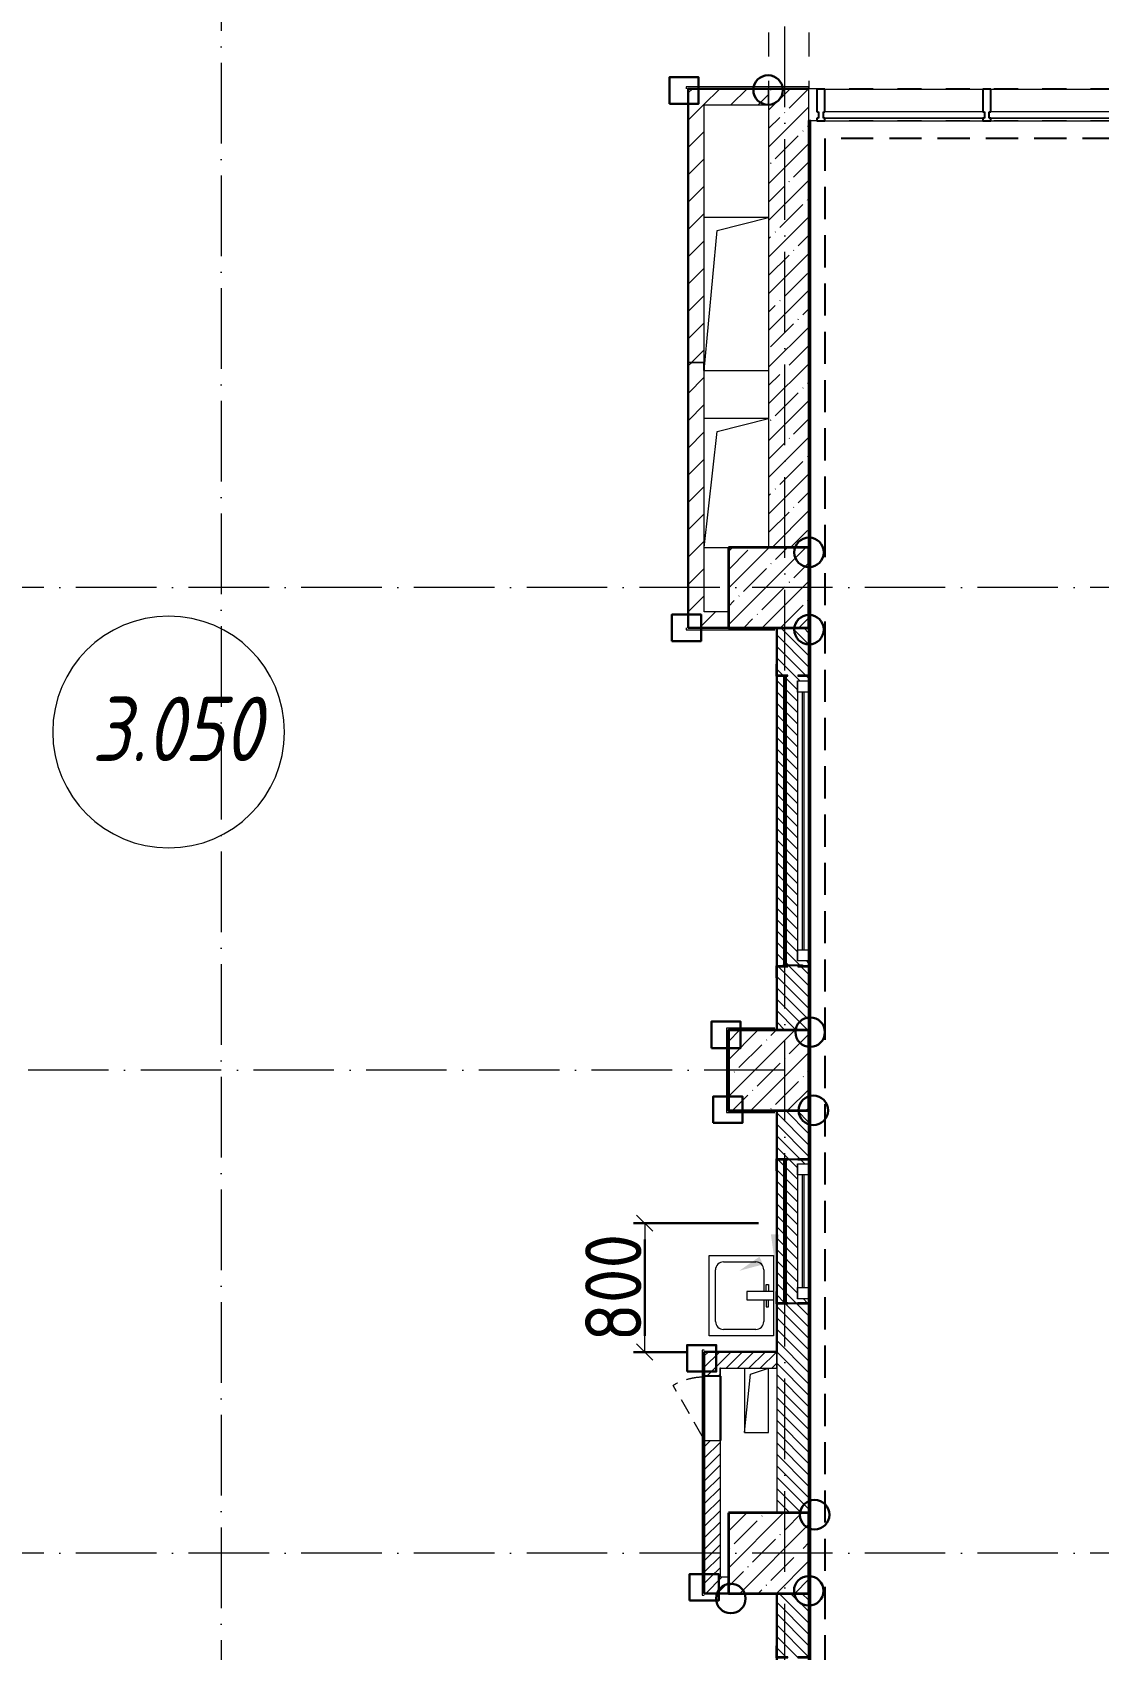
# Model space of a CAD drawing. Header units: millimetres. Extents: x -213536 to 1564669, y -45299 to 942238.
# Drawn here: x 433818 to 440442, y 458935 to 468985 of the extents above; entities that cross this region are included whole.
import ezdxf

# ---------------------------------------------------------------- set-up
doc = ezdxf.new("R2010")
doc.units = ezdxf.units.MM
for name, pattern in [('200_ШТРИХ_ш1п0_6_', [160, 100, -60]), ('50_200_ШТРИХ_1Т_ш5_п1_п1_', [700, 500, -100, 0, -100]), ('Штрих короткий', [300, 150, -150]), ('Штриховая _2 мм - 1 мм_', [300, 200, -100])]:
    doc.linetypes.add(name, pattern=pattern)
for name, color, linetype, lineweight in [('0-1', 7, 'Continuous', 5), ('0-2', 7, 'Continuous', 9), ('2) ПГП 4м', 4, 'Continuous', 30), ('2.1.2) ПГП мини окна 0.9м -', 200, 'Continuous', 53), ('3) ЖБ 4м', 3, 'Continuous', 30), ('4) Метл уголки', 6, 'Continuous', 30), ('5) Швы', 2, 'Continuous', 30), ('6) Мини окна 0.4 -', 10, 'Continuous', 30), ('Импосты витража', 7, 'Continuous', 9), ('Импосты витража-1', 7, 'Continuous', 25), ('Каркас_Импост', 7, 'Continuous', 13), ('Марки помещений', 7, 'Continuous', 9), ('Несущие колонны', 7, 'Continuous', 9), ('Несущие колонны-1', 7, 'Continuous', 35), ('Обобщенные модели', 7, 'Continuous', 9), ('Окна', 7, 'Continuous', 9), ('Оси-2', 7, '50_200_ШТРИХ_1Т_ш5_п1_п1_', 9), ('Остекление-1', 7, 'Continuous', 9), ('Открывание в плане-2', 7, '200_ШТРИХ_ш1п0_6_', 9), ('Перемычка-1', 7, 'Штрих короткий', 9), ('Размеры', 7, 'Continuous', 15), ('Стены-1', 7, 'Continuous', 13), ('Текстовые примечания', 7, 'Continuous', 9), ('Штриховка разреза-1', 7, 'Continuous', 9)]:
    doc.layers.add(name, color=color, linetype=linetype, lineweight=lineweight)
for name, color, linetype, lineweight, true_color in [('Каркас_Импост-2', 7, 'Continuous', 9, 0xaaaaaa), ('Сантехнические приборы-1', 7, 'Continuous', 9, 0xaaaaaa), ('СТ-1_1', 7, 'Штриховая _2 мм - 1 мм_', 90, 0x888888)]:
    doc.layers.add(name, color=color, linetype=linetype, lineweight=lineweight, true_color=true_color)
doc.layers.get('0-2').off()
doc.styles.add('ISOCPEUR_I_2', font='isocpeui.ttf', dxfattribs={"width": 0.85, "height": 2.3})
doc.styles.add('СПДС', font='isocpeur.ttf', dxfattribs={"width": 0.9})
doc.dimstyles.new('Размера А3', dxfattribs={"dimtxt": 200, "dimasz": 100, "dimexe": 70, "dimexo": 100, "dimgap": 20, "dimtad": 1, "dimdec": 0, "dimrnd": 10, "dimzin": 0, "dimdsep": 46, "dimtxsty": 'СПДС', "dimblk": 'ARROWHEAD_6', "dimcen": 1, "dimclrd": 256, "dimclre": 256, "dimclrt": 256, "dimazin": 0, "dimtfac": 1, "dimtdec": 0, "dimtmove": 2, "dimatfit": 3, "dimfxl": 1, "dimtolj": 1, "dimtzin": 0, "dimarcsym": 0})
pattern_1 = [(45, (0, 0), (-84.8528, 84.8528), [])]
pattern_2 = [(135, (0, 0), (-35.35534, -35.35534), [])]
pattern_3 = [(45, (0, 0), (-35.35534, 35.35534), [])]

# ---------------------------------------------------------------- blocks, each defined once
blk = doc.blocks.new('ARROWHEAD_6')
at = {"color": 0, "linetype": 'Continuous'}
for p, q in [((0, 0), (-1, 0)), ((-0.5, -0.5), (0.5, 0.5))]:
    blk.add_line(p, q, dxfattribs=at)
blk = doc.blocks.new('*D4805')
at = {"layer": 'Defpoints', "color": 0, "transparency": 16777216}
for p in [(437622, 461585), (438430, 461585), (437992, 460785)]:
    blk.add_point(p, dxfattribs=at)
at = {"layer": 'Размеры', "lineweight": -2, "transparency": 16777216}
for p, q in [((438330, 461585), (437552, 461585)), ((437622, 460885), (437622, 461485)), ((437892, 460785), (437552, 460785))]:
    blk.add_line(p, q, dxfattribs=at)
at = {"layer": 'Размеры', "lineweight": -2, "transparency": 16777216, "xscale": 100, "yscale": 100, "zscale": 100}
for p, rotation in [((437622, 461585), 90), ((437622, 460785), 270)]:
    blk.add_blockref('ARROWHEAD_6', p, dxfattribs=dict(at, rotation=rotation))
at = {"layer": 'Размеры', "transparency": 16777216, "insert": (437427, 461185), "char_height": 350, "width": 1.87, "attachment_point": 5, "rotation": 90, "style": 'СПДС'}
blk.add_mtext('\\A1;800', dxfattribs=at)
blk = doc.blocks.new('BSC_Колонна _Прямоугольная - 500х500-V36-АИ2_03_План отделки стен 3-го этажа _Часть 2_')
at = {"layer": 'Несущие колонны'}
h = blk.add_hatch(dxfattribs=at)
h.set_pattern_fill('FP_44', color=256, style=0, pattern_type=2)
h.set_pattern_definition([(45, (-7700, -34300), (-114.04925, 114.04925), []), (45, (-7585.95, -34300), (-114.04925, 114.04925), [201.613, -40.323, 3.353, -36.97])])
h.paths.add_polyline_path([(-250, -250), (250, -250), (250, 250), (-250, 250)], flags=0)
at = {"layer": 'Несущие колонны-1'}
for p, q in [((250, 250), (-250, 250)), ((-250, 250), (-250, -250)), ((250, -250), (250, 250)), ((-250, -250), (250, -250))]:
    blk.add_line(p, q, dxfattribs=at)
blk = doc.blocks.new('BSC_Колонна _Прямоугольная - 500х500-V48-АИ2_03_План отделки стен 3-го этажа _Часть 2_')
at = {"layer": 'Несущие колонны'}
h = blk.add_hatch(dxfattribs=at)
h.set_pattern_fill('FP_56', color=256, style=0, pattern_type=2)
h.set_pattern_definition([(45, (-7700, -37300), (-114.04925, 114.04925), []), (45, (-7585.95, -37300), (-114.04925, 114.04925), [201.613, -40.323, 3.353, -36.97])])
h.paths.add_polyline_path([(-250, -250), (250, -250), (250, 250), (-250, 250)], flags=0)
at = {"layer": 'Несущие колонны-1'}
for p, q in [((250, 250), (-250, 250)), ((-250, 250), (-250, -250)), ((250, -250), (250, 250)), ((-250, -250), (250, -250))]:
    blk.add_line(p, q, dxfattribs=at)
blk = doc.blocks.new('BSC_Колонна _Прямоугольная - 500х500-V122-АИ2_03_План отделки стен 3-го этажа _Часть 2_')
at = {"layer": 'Несущие колонны'}
h = blk.add_hatch(dxfattribs=at)
h.set_pattern_fill('FP_112', color=256, style=0, pattern_type=2)
h.set_pattern_definition([(45, (-7700, -40300), (-114.04925, 114.04925), []), (45, (-7585.95, -40300), (-114.04925, 114.04925), [201.613, -40.323, 3.353, -36.97])])
h.paths.add_polyline_path([(-250, -250), (250, -250), (250, 250), (-250, 250)], flags=0)
at = {"layer": 'Несущие колонны-1'}
for p, q in [((250, 250), (-250, 250)), ((-250, 250), (-250, -250)), ((250, -250), (250, 250)), ((-250, -250), (250, -250))]:
    blk.add_line(p, q, dxfattribs=at)
blk = doc.blocks.new('120_Окно_СКБ_1Ст - 120_Окно_СКБ_1Ст_классы 1800x800_E30-28729872-АИ2_03_План отделки стен 3-го этажа _Часть 2_')
at = {"layer": 'Каркас_Импост'}
for p, q in [((-870, 30), (-870, 100)), ((-870, 100), (-800, 100)), ((-800, 30), (-870, 30)), ((-800, 100), (-800, 30)), ((800, 30), (800, 100)), ((800, 100), (870, 100)), ((870, 30), (800, 30)), ((870, 100), (870, 30))]:
    blk.add_line(p, q, dxfattribs=at)
at = {"layer": 'Каркас_Импост-2'}
for p, q in [((870, 100), (-870, 100)), ((-870, 30), (870, 30))]:
    blk.add_line(p, q, dxfattribs=at)
at = {"layer": 'Остекление-1'}
for p, q in [((800, 70), (-800, 70)), ((800, 60), (-800, 60))]:
    blk.add_line(p, q, dxfattribs=at)
blk = doc.blocks.new('SND_2D_Раковина1 - 400х300-17910372-АИ2_03_План отделки стен 3-го этажа _Часть 2_')
at = {"layer": 'Сантехнические приборы-1'}
for p, q in [((-250, -220), (-250, 180)), ((-250, 180), (250, 180)), ((-160, 120), (-25, 120)), ((-70, 150), (-25, 150)), ((-70, 135), (-70, 150)), ((-25, 135), (-70, 135)), ((-25, 180), (-25, 15)), ((25, 15), (25, 180)), ((70, 150), (25, 150)), ((25, 135), (70, 135)), ((25, 120), (160, 120)), ((70, 135), (70, 150)), ((250, 180), (250, -220)), ((-210, -130), (-210, 70)), ((-25, 15), (25, 15)), ((210, 70), (210, -130)), ((160, -180), (-160, -180)), ((250, -220), (-250, -220))]:
    blk.add_line(p, q, dxfattribs=at)
for centre, start, end in [((-160, 70), 90, 180), ((160, 70), 0, 90), ((-160, -130), 180, 270), ((160, -130), 270, 0)]:
    blk.add_arc(centre, 50, start, end, dxfattribs=at)
blk = doc.blocks.new('120_Окно_СКБ_1Ст - 120_Окно_СКБ_1Ст_классы 900x800_E30-V182-АИ2_03_План отделки стен 3-го этажа _Часть 2_')
at = {"layer": 'Каркас_Импост'}
for p, q in [((-420, 30), (-420, 100)), ((-420, 100), (-350, 100)), ((-350, 30), (-420, 30)), ((-350, 100), (-350, 30)), ((350, 30), (350, 100)), ((350, 100), (420, 100)), ((420, 30), (350, 30)), ((420, 100), (420, 30))]:
    blk.add_line(p, q, dxfattribs=at)
at = {"layer": 'Каркас_Импост-2'}
for p, q in [((-420, 30), (420, 30)), ((375, 100), (-375, 100))]:
    blk.add_line(p, q, dxfattribs=at)
at = {"layer": 'Остекление-1'}
for p, q in [((350, 70), (-350, 70)), ((350, 60), (-350, 60))]:
    blk.add_line(p, q, dxfattribs=at)
blk = doc.blocks.new('Проем_Дверь_Прямоугольный - 1850х3300h_проемы без заполнения-26400613-АИ2_03_План отделки стен 3-го этажа _Часть 2_')
at = {"layer": 'Перемычка-1'}
for p, q in [((925, 125), (-925, 125)), ((925, -125), (-925, -125))]:
    blk.add_line(p, q, dxfattribs=at)
blk = doc.blocks.new('Прямоугольный импост - Импост структурный с накладкой - 180мм-28950551-АИ2_03_План отделки стен 3-го этажа _Часть 2_')
at = {"layer": 'Импосты витража-1'}
for p, q in [((-25, 40), (-25, 180)), ((-25, 180), (25, 180)), ((25, 180), (25, 40)), ((-15, 40), (-25, 40)), ((-25, -17), (-25, 0)), ((-25, 0), (-15, 0)), ((-15, 0), (-15, 40)), ((15, 40), (15, 0)), ((25, 40), (15, 40)), ((15, 0), (25, 0)), ((25, 0), (25, -17)), ((25, -17), (-25, -17))]:
    blk.add_line(p, q, dxfattribs=at)
blk = doc.blocks.new('PNS_Панель прямоугольная2 - Нр_Стекло - 40мм-35307279-АИ2_03_План отделки стен 3-го этажа _Часть 2_')
at = {"layer": 'Остекление-1'}
for p, q in [((-505, 0), (505, 0)), ((495, 0), (-495, 0)), ((-495, -40), (495, -40))]:
    blk.add_line(p, q, dxfattribs=at)
blk = doc.blocks.new('Прямоугольный импост - Импост структурный с накладкой - 180мм-35307272-АИ2_03_План отделки стен 3-го этажа _Часть 2_')
at = {"layer": 'Импосты витража'}
for p, q in [((11160, 43397), (12150, 43397)), ((11160, 43200), (12150, 43200))]:
    blk.add_line(p, q, dxfattribs=at)
blk = doc.blocks.new('PNS_Панель прямоугольная2 - Нр_Стекло - 40мм-35307431-АИ2_03_План отделки стен 3-го этажа _Часть 2_')
at = {"layer": 'Остекление-1'}
for p, q in [((-500, 0), (500, 0)), ((490, 0), (-490, 0)), ((-490, -40), (490, -40))]:
    blk.add_line(p, q, dxfattribs=at)
blk = doc.blocks.new('Прямоугольный импост - Импост структурный с накладкой - 180мм-35307429-АИ2_03_План отделки стен 3-го этажа _Часть 2_')
at = {"layer": 'Импосты витража'}
for p, q in [((8050, 43397), (9030, 43397)), ((8050, 43200), (9030, 43200))]:
    blk.add_line(p, q, dxfattribs=at)
blk = doc.blocks.new('154_Стойка_СКБ_Уголок - СМ-2480_200-28447058-АИ2_03_План отделки стен 3-го этажа _Часть 2_')
at = {"layer": 'Обобщенные модели'}
for p, q in [((125, 156), (125, 81)), ((200, 156), (125, 156)), ((131, 81), (131, 150)), ((131, 150), (200, 150)), ((200, 150), (200, 156)), ((125, 81), (131, 81)), ((131, 19), (125, 19)), ((125, 19), (125, -56)), ((131, -50), (131, 19)), ((125, -56), (200, -56)), ((200, -50), (131, -50)), ((200, -56), (200, -50))]:
    blk.add_line(p, q, dxfattribs=at)
blk = doc.blocks.new('Стойка_Влож_Полоса боковая - Полоса-28346330-АИ2_03_План отделки стен 3-го этажа _Часть 2_')
at = {"layer": 'Обобщенные модели'}
for p, q in [((-5, -31), (-5, 31)), ((0, 31), (0, -31))]:
    blk.add_line(p, q, dxfattribs=at)
blk = doc.blocks.new('154_Стойка_СКБ_Уголок - СМ-2480_200-28346303-АИ2_03_План отделки стен 3-го этажа _Часть 2_')
at = {"layer": 'Обобщенные модели'}
for p, q in [((125, 156), (125, 81)), ((200, 156), (125, 156)), ((131, 81), (131, 150)), ((131, 150), (200, 150)), ((200, 150), (200, 156)), ((125, 81), (131, 81)), ((131, 19), (125, 19)), ((125, 19), (125, -56)), ((131, -50), (131, 19)), ((125, -56), (200, -56)), ((200, -50), (131, -50)), ((200, -56), (200, -50))]:
    blk.add_line(p, q, dxfattribs=at)
blk = doc.blocks.new('Стойка_Влож_Полоса боковая - Полоса-28213942-АИ2_03_План отделки стен 3-го этажа _Часть 2_')
at = {"layer": 'Обобщенные модели'}
for p, q in [((-5, 60), (0, 60)), ((-5, -60), (-5, 60)), ((0, 31), (0, -31)), ((0, -60), (-5, -60))]:
    blk.add_line(p, q, dxfattribs=at)
blk = doc.blocks.new('Фахверк_СКБ_Уголок - 200_3960-28268576-АИ2_03_План отделки стен 3-го этажа _Часть 2_')
at = {"layer": 'Обобщенные модели'}
for p, q in [((200, 156), (125, 156)), ((125, 156), (125, 81)), ((131, 81), (131, 150)), ((131, 150), (200, 150)), ((200, 150), (200, 156)), ((125, 81), (131, 81)), ((131, 19), (125, 19)), ((125, 19), (125, -56)), ((131, -50), (131, 19)), ((125, -56), (200, -56)), ((200, -50), (131, -50)), ((200, -56), (200, -50))]:
    blk.add_line(p, q, dxfattribs=at)
blk = doc.blocks.new('Фахверк_СКБ_Уголок - 200_3550-28267367-АИ2_03_План отделки стен 3-го этажа _Часть 2_')
at = {"layer": 'Обобщенные модели'}
for p, q in [((200, 156), (125, 156)), ((125, 156), (125, 81)), ((131, 81), (131, 150)), ((131, 150), (200, 150)), ((200, 150), (200, 156)), ((125, 81), (131, 81)), ((131, 19), (125, 19)), ((125, 19), (125, -56)), ((131, -50), (131, 19)), ((125, -56), (200, -56)), ((200, -50), (131, -50)), ((200, -56), (200, -50))]:
    blk.add_line(p, q, dxfattribs=at)
blk = doc.blocks.new('154_Фахверк_СКБ_Швеллер - Тип_100_3960-28494444-АИ2_03_План отделки стен 3-го этажа _Часть 2_')
at = {"layer": 'Обобщенные модели'}
for p, q in [((125, 50), (175, 50)), ((125, -50), (125, 50)), ((128, 47), (128, -47)), ((175, 47), (128, 47)), ((175, 50), (175, 47)), ((175, -50), (125, -50)), ((128, -47), (175, -47)), ((175, -47), (175, -50))]:
    blk.add_line(p, q, dxfattribs=at)
blk = doc.blocks.new('AR_Отверстие Ниша - Лючок-32405374-АИ2_03_План отделки стен 3-го этажа _Часть 2_')
at = {"layer": 'Окна'}
for p, q in [((200, 50), (-200, 50)), ((200, -50), (200, 50)), ((-200, -50), (200, -50))]:
    blk.add_line(p, q, dxfattribs=at)
blk = doc.blocks.new('Л_Общий_Лючок - Лючок-V199-АИ2_03_План отделки стен 3-го этажа _Часть 2_')
at = {"layer": 'Окна'}
for p, q in [((424, 6), (-24, 6)), ((-24, 6), (-24, 0)), ((-24, 0), (0, 0)), ((424, 6), (424, 0))]:
    blk.add_line(p, q, dxfattribs=at)
at = {"layer": 'Открывание в плане-2'}
blk.add_line((27, 12), (342, 194), dxfattribs=at)
blk.add_arc((6, 0), 388, 1.7811, 30, dxfattribs=at)
blk = doc.blocks.new('154_Фахверк_СКБ_Швеллер - Тип_100_3960_зеркало-29769493-АИ2_03_План отделки стен 3-го этажа _Часть 2_')
at = {"layer": 'Обобщенные модели'}
for p, q in [((175, 50), (125, 50)), ((125, 50), (125, -50)), ((128, 47), (175, 47)), ((128, -47), (128, 47)), ((175, 47), (175, 50)), ((125, -50), (175, -50)), ((175, -47), (128, -47)), ((175, -50), (175, -47))]:
    blk.add_line(p, q, dxfattribs=at)
blk = doc.blocks.new('AR_Отверстие прямоугольное _в плите_ - AR_Отверстие прямоугольное _в плите_-30459278-АИ2_03_План отделки стен 3-го этажа _Часть 2_')
at = {"layer": 'Обобщенные модели'}
for p, q in [((-75, 200), (-75, -200)), ((-75, -200), (-37, 163)), ((-37, 163), (75, 200)), ((75, -200), (75, 200)), ((-75, -200), (75, -200))]:
    blk.add_line(p, q, dxfattribs=at)
blk = doc.blocks.new('AR_Отверстие прямоугольное _в плите_ - AR_Отверстие прямоугольное _в плите_-30552819-АИ2_03_План отделки стен 3-го этажа _Часть 2_')
at = {"layer": 'Обобщенные модели'}
for p, q in [((200, 400), (-200, 400)), ((-200, -400), (-120, 320)), ((-120, 320), (200, 400)), ((-200, -400), (-50, -400))]:
    blk.add_line(p, q, dxfattribs=at)
blk = doc.blocks.new('AR_Отверстие прямоугольное _в плите_ - AR_Отверстие прямоугольное _в плите_-30552675-АИ2_03_План отделки стен 3-го этажа _Часть 2_')
at = {"layer": 'Обобщенные модели'}
for p, q in [((200, 475), (-200, 475)), ((-120, 395), (200, 475)), ((-200, -475), (-120, 395)), ((-200, -475), (200, -475))]:
    blk.add_line(p, q, dxfattribs=at)
blk = doc.blocks.new('Проем_Дверь_Прямоугольный - 4300х2800h_витражные проемы-35310898-АИ2_03_План отделки стен 3-го этажа _Часть 2_')
at = {"layer": 'Перемычка-1'}
for p, q in [((2150, 100), (-2150, 100)), ((2150, -100), (-2150, -100))]:
    blk.add_line(p, q, dxfattribs=at)
blk = doc.blocks.new('0125-Р-ОО-Ш2-АР-о_23_10_2024_rvt-1-АИ2_03_План отделки стен 3-го этажа _Часть 2_')
at = {"layer": 'Штриховка разреза-1'}
h = blk.add_hatch(dxfattribs=at)
h.set_pattern_fill('FP_2', color=256, style=0, pattern_type=2)
h.set_pattern_definition([(45, (0, 0), (-114.04925, 114.04925), []), (45, (114.05, 0), (-114.04925, 114.04925), [201.612, -40.322, 3.353, -36.97])])
h.paths.add_polyline_path([(7950, 40550), (7950, 40550), (7950, 43400), (7700, 43400), (7700, 40550)], flags=0)
h.paths.add_polyline_path([(7950, 45250), (7950, 45550), (7700, 45550), (7700, 45250)], flags=0)
h = blk.add_hatch(dxfattribs=at)
h.set_pattern_fill('FP_3', color=256, style=0, pattern_type=2)
h.set_pattern_definition(pattern_1)
h.paths.add_polyline_path([(7700, 43300), (7700, 43400), (7200, 43400), (7200, 43300), (7300, 43300)], flags=0)
h = blk.add_hatch(dxfattribs=at)
h.set_pattern_fill('FP_3', color=256, style=0, pattern_type=2)
h.set_pattern_definition(pattern_1)
h.paths.add_polyline_path([(7200, 40150), (7300, 40150), (7300, 41650), (7297, 41650), (7297, 41697), (7203, 41697), (7203, 41650), (7200, 41650)], flags=0)
h.paths.add_polyline_path([(7300, 41700), (7300, 43300), (7200, 43300), (7200, 41700), (7297, 41700)], flags=0)
h = blk.add_hatch(dxfattribs=at)
h.set_pattern_fill('FP_3', color=256, style=0, pattern_type=2)
h.set_pattern_definition(pattern_1)
h.paths.add_polyline_path([(7450, 40050), (7450, 40150), (7200, 40150), (7200, 40050)], flags=0)
h = blk.add_hatch(dxfattribs=at)
h.set_pattern_fill('FP_1', color=256, style=0, pattern_type=2)
h.set_pattern_definition(pattern_2)
h.paths.add_polyline_path([(7750, 37550), (7950, 37550), (7950, 37944), (7881, 37944), (7880, 37950), (7819, 37950), (7819, 37944), (7750, 37944), (7750, 37875)], flags=0)
h.paths.add_polyline_path([(7910, 37950), (7950, 37950), (7950, 37980), (7880, 37980), (7881, 39720), (7950, 39720), (7950, 39750), (7881, 39750), (7881, 39756), (7950, 39756), (7950, 40050), (7750, 40050), (7750, 39756), (7819, 39756), (7819, 39750), (7750, 39750), (7750, 37950), (7790, 37950), (7790, 37955), (7910, 37955)], flags=0)
h = blk.add_hatch(dxfattribs=at)
h.set_pattern_fill('FP_1', color=256, style=0, pattern_type=2)
h.set_pattern_definition(pattern_2)
h.paths.add_polyline_path([(7750, 34550), (7950, 34550), (7950, 35850), (7750, 35850), (7750, 34671)], flags=0)
h.paths.add_polyline_path([(7819, 35855), (7950, 35856), (7950, 35880), (7880, 35880), (7881, 36720), (7950, 36720), (7950, 36744), (7750, 36744), (7750, 35856), (7819, 35856)], flags=0)
h.paths.add_polyline_path([(7881, 36750), (7950, 36750), (7950, 37050), (7750, 37050), (7750, 36750), (7880, 36750)], flags=0)
h = blk.add_hatch(dxfattribs=at)
h.set_pattern_fill('FP_92', color=256, style=0, pattern_type=2)
h.set_pattern_definition(pattern_3)
h.paths.add_polyline_path([(7303, 35450), (7750, 35450), (7750, 35550), (7300, 35550), (7300, 35450)], flags=0)
h = blk.add_hatch(dxfattribs=at)
h.set_pattern_fill('FP_92', color=256, style=0, pattern_type=2)
h.set_pattern_definition(pattern_3)
h.paths.add_polyline_path([(7400, 34150), (7400, 35000), (7300, 35000), (7300, 34150)], flags=0)
h.paths.add_polyline_path([(7397, 35403), (7397, 35450), (7303, 35450), (7303, 35403), (7324, 35403)], flags=0)
h = blk.add_hatch(dxfattribs=at)
h.set_pattern_fill('FP_92', color=256, style=0, pattern_type=2)
h.set_pattern_definition(pattern_3)
h.paths.add_polyline_path([(7300, 34050), (7450, 34050), (7450, 34150), (7300, 34150)], flags=0)
h = blk.add_hatch(dxfattribs=at)
h.set_pattern_fill('FP_1', color=256, style=0, pattern_type=2)
h.set_pattern_definition(pattern_2)
h.paths.add_polyline_path([(7950, 28550), (7950, 31944), (7881, 31944), (7881, 31950), (7819, 31950), (7819, 31944), (7750, 31944), (7750, 28550)], flags=0)
h.paths.add_polyline_path([(7881, 33650), (7881, 33656), (7950, 33656), (7950, 34050), (7750, 34050), (7750, 33656), (7819, 33656), (7819, 33650)], flags=0)
at = {"layer": 'Стены-1'}
for p, q in [((7700, 43400), (7200, 43400)), ((7200, 43400), (7200, 43300)), ((7700, 43300), (7700, 43400)), ((7950, 43400), (7700, 43400)), ((7700, 43400), (7700, 40550)), ((7950, 40550), (7950, 43400)), ((7200, 43300), (7200, 41700)), ((7300, 41700), (7300, 43300)), ((7300, 43300), (7700, 43300)), ((7200, 41650), (7200, 40150)), ((7300, 40150), (7300, 41650)), ((7200, 40150), (7200, 40050)), ((7450, 40150), (7300, 40150)), ((7200, 40050), (7450, 40050)), ((7750, 40050), (7750, 39825)), ((7950, 39825), (7950, 40050)), ((7750, 39750), (7750, 37950)), ((7950, 39720), (7950, 39750)), ((7950, 37950), (7950, 37980)), ((7750, 37875), (7750, 37550)), ((7950, 37550), (7950, 37875)), ((7750, 37050), (7750, 36750)), ((7950, 36750), (7950, 37050)), ((7750, 36675), (7750, 35925)), ((7750, 35850), (7750, 34550)), ((7950, 34550), (7950, 35850)), ((7750, 35550), (7300, 35550)), ((7300, 35550), (7300, 35450)), ((7750, 35450), (7750, 35550)), ((7400, 35450), (7750, 35450)), ((7300, 34976), (7300, 34150)), ((7400, 34150), (7400, 35000)), ((7300, 34150), (7300, 34050)), ((7450, 34150), (7400, 34150)), ((7300, 34050), (7450, 34050)), ((7750, 34050), (7750, 33725)), ((7950, 33725), (7950, 34050))]:
    blk.add_line(p, q, dxfattribs=at)
at = {"layer": '0-2'}
for name, p, rotation in [('Проем_Дверь_Прямоугольный - 1850х3300h_проемы без заполнения-26400613-АИ2_03_План отделки стен 3-го этажа _Часть 2_', (7825, 44325), 89.99999999999991), ('PNS_Панель прямоугольная2 - Нр_Стекло - 40мм-35307431-АИ2_03_План отделки стен 3-го этажа _Часть 2_', (8540, 43217), 180), ('PNS_Панель прямоугольная2 - Нр_Стекло - 40мм-35307279-АИ2_03_План отделки стен 3-го этажа _Часть 2_', (9575, 43217), 180), ('154_Фахверк_СКБ_Швеллер - Тип_100_3960-28494444-АИ2_03_План отделки стен 3-го этажа _Часть 2_', (7250, 41825), 270), ('Фахверк_СКБ_Уголок - 200_3550-28267367-АИ2_03_План отделки стен 3-го этажа _Часть 2_', (7900, 39625), 89.99999999999991), ('120_Окно_СКБ_1Ст - 120_Окно_СКБ_1Ст_классы 1800x800_E30-28729872-АИ2_03_План отделки стен 3-го этажа _Часть 2_', (7850, 38850), 269.9999999999999), ('154_Стойка_СКБ_Уголок - СМ-2480_200-28346303-АИ2_03_План отделки стен 3-го этажа _Часть 2_', (7800, 38075), 269.9999999999999), ('Стойка_Влож_Полоса боковая - Полоса-28213942-АИ2_03_План отделки стен 3-го этажа _Часть 2_', (7850, 37950), 269.9999999999999), ('154_Стойка_СКБ_Уголок - СМ-2480_200-28447058-АИ2_03_План отделки стен 3-го этажа _Часть 2_', (7800, 36875), 269.9999999999999), ('Стойка_Влож_Полоса боковая - Полоса-28346330-АИ2_03_План отделки стен 3-го этажа _Часть 2_', (7850, 36750), 89.99999999999991), ('120_Окно_СКБ_1Ст - 120_Окно_СКБ_1Ст_классы 900x800_E30-V182-АИ2_03_План отделки стен 3-го этажа _Часть 2_', (7850, 36300), 269.9999999999999), ('SND_2D_Раковина1 - 400х300-17910372-АИ2_03_План отделки стен 3-го этажа _Часть 2_', (7550, 35900), 269.9999999999998), ('154_Стойка_СКБ_Уголок - СМ-2480_200-28447058-АИ2_03_План отделки стен 3-го этажа _Часть 2_', (7900, 35725), 89.99999999999991), ('Стойка_Влож_Полоса боковая - Полоса-28346330-АИ2_03_План отделки стен 3-го этажа _Часть 2_', (7850, 35850), 269.9999999999999), ('Л_Общий_Лючок - Лючок-V199-АИ2_03_План отделки стен 3-го этажа _Часть 2_', (7300, 35000), 89.99999999999991), ('154_Фахверк_СКБ_Швеллер - Тип_100_3960_зеркало-29769493-АИ2_03_План отделки стен 3-го этажа _Часть 2_', (7350, 35275), 89.99999999999993), ('AR_Отверстие Ниша - Лючок-32405374-АИ2_03_План отделки стен 3-го этажа _Часть 2_', (7350, 35200), 269.9999999999999), ('Фахверк_СКБ_Уголок - 200_3960-28268576-АИ2_03_План отделки стен 3-го этажа _Часть 2_', (7900, 33525), 89.99999999999991)]:
    blk.add_blockref(name, p, dxfattribs=dict(at, rotation=rotation))
for name, p in [('Проем_Дверь_Прямоугольный - 4300х2800h_витражные проемы-35310898-АИ2_03_План отделки стен 3-го этажа _Часть 2_', (10100, 43300)), ('Прямоугольный импост - Импост структурный с накладкой - 180мм-35307429-АИ2_03_План отделки стен 3-го этажа _Часть 2_', (0, 0)), ('Прямоугольный импост - Импост структурный с накладкой - 180мм-35307272-АИ2_03_План отделки стен 3-го этажа _Часть 2_', (-2080, 0)), ('AR_Отверстие прямоугольное _в плите_ - AR_Отверстие прямоугольное _в плите_-30552675-АИ2_03_План отделки стен 3-го этажа _Часть 2_', (7500, 42125)), ('AR_Отверстие прямоугольное _в плите_ - AR_Отверстие прямоугольное _в плите_-30552819-АИ2_03_План отделки стен 3-го этажа _Часть 2_', (7500, 40950)), ('BSC_Колонна _Прямоугольная - 500х500-V122-АИ2_03_План отделки стен 3-го этажа _Часть 2_', (7700, 40300)), ('BSC_Колонна _Прямоугольная - 500х500-V48-АИ2_03_План отделки стен 3-го этажа _Часть 2_', (7700, 37300)), ('AR_Отверстие прямоугольное _в плите_ - AR_Отверстие прямоугольное _в плите_-30459278-АИ2_03_План отделки стен 3-го этажа _Часть 2_', (7625, 35250)), ('BSC_Колонна _Прямоугольная - 500х500-V36-АИ2_03_План отделки стен 3-го этажа _Часть 2_', (7700, 34300))]:
    blk.add_blockref(name, p, dxfattribs=at)
at = {"layer": '0-2', "extrusion": (0, 0, -1)}
for p in [(-8025, 43217), (-9055, 43217)]:
    blk.add_blockref('Прямоугольный импост - Импост структурный с накладкой - 180мм-28950551-АИ2_03_План отделки стен 3-го этажа _Часть 2_', p, dxfattribs=at)
blk = doc.blocks.new('AI_Марка_Помещение_х1__Общий_E___ISO-2_1K_ - Номер-16210215-АИ2_03_План отделки стен 3-го этажа _Часть 2_')
at = {"layer": 'Марки помещений'}
for start, end in [(360, 180), (180, 360)]:
    blk.add_arc((0.039, 0.312), 2.4, start, end, dxfattribs=at)
blk = doc.blocks.new('3этНиз')
at = {"layer": 'Текстовые примечания'}
for points in [[(438427, 461366), (438459, 461515), (438406, 461517)], [(438210, 461290), (438357, 461329), (438335, 461377)]]:
    blk.add_hatch(color=256, dxfattribs=at).paths.add_polyline_path(points, flags=0)
at = {"layer": 'СТ-1_1', "lineweight": 25}
for p, q in [((438742, 468325), (438742, 436617)), ((443242, 468325), (438742, 468325))]:
    blk.add_line(p, q, dxfattribs=at)
at = {"layer": 'Стены-1'}
for p, q in [((438642, 468647), (437880, 468647)), ((437880, 468647), (437880, 468635)), ((437892, 468635), (438642, 468635)), ((438642, 468635), (438642, 468647)), ((438642, 468437), (438642, 465785)), ((438654, 468437), (438642, 468437)), ((438654, 458860), (438654, 468437)), ((437880, 465285), (437880, 465273)), ((437880, 465273), (438430, 465273)), ((438142, 465285), (437892, 465285)), ((438642, 465285), (438642, 465060)), ((438642, 464985), (438642, 464955)), ((438642, 463215), (438642, 463185)), ((438642, 463110), (438642, 462785)), ((438430, 462797), (438130, 462797)), ((438130, 462797), (438130, 462273)), ((438442, 462785), (438442, 462797)), ((438130, 462273), (438430, 462273)), ((438642, 462285), (438642, 461985)), ((438642, 461085), (438642, 459785)), ((437992, 460797), (437980, 460797)), ((437980, 460797), (437980, 459273)), ((437992, 460685), (437992, 460785)), ((437992, 459285), (437992, 460211)), ((438642, 459285), (438642, 458960)), ((437980, 459273), (437992, 459273))]:
    blk.add_line(p, q, dxfattribs=at)
at = {"layer": '0-1'}
blk.add_blockref('0125-Р-ОО-Ш2-АР-о_23_10_2024_rvt-1-АИ2_03_План отделки стен 3-го этажа _Часть 2_', (430692, 425235), dxfattribs=at)
at = {"layer": 'Марки помещений', "color": 3, "xscale": 300, "yscale": 300, "zscale": 99.99999999999993}
blk.add_blockref('AI_Марка_Помещение_х1__Общий_E___ISO-2_1K_ - Номер-16210215-АИ2_03_План отделки стен 3-го этажа _Часть 2_', (434653, 464544), dxfattribs=at)
at = {"layer": 'Марки помещений', "color": 114, "true_color": 0x139b48, "insert": (434187, 464857), "char_height": 400, "width": 785.65, "attachment_point": 1, "style": 'ISOCPEUR_I_2'}
blk.add_mtext('3.050', dxfattribs=at)
blk = doc.blocks.new('Ось 3 этаж')
at = {"layer": 'Оси-2'}
for p, q in [((434992.1, 477896.8), (434992.1, 423014.8)), ((438492.1, 423014.8), (438492.1, 477896.8)), ((459092.1, 465535.4), (428373.3, 465535.4)), ((438492.1, 462535.4), (428373.3, 462535.4)), ((459092.1, 459535.4), (428373.3, 459535.4))]:
    blk.add_line(p, q, dxfattribs=at)
at = {"layer": 'Размеры'}
dim = blk.add_linear_dim(base=(437621.5, 461585.4), p1=(437992.1, 460785.4), p2=(438430.1, 461585.4), angle=90, dimstyle='Размера А3', override={"dimtxt": 350}, dxfattribs=at)
dim.commit()
dim.dimension.update_dxf_attribs({"geometry": '*D4805', "text_midpoint": (437426.5, 461185.4)})

msp = doc.modelspace()

# ---------------------------------------------------------------- linework, layer by layer
at = {"layer": '2) ПГП 4м'}
for points in [[(438392.1, 468635.4), (437892.1, 468635.4), (437892.1, 465285.4), (438142.1, 465285.4)], [(438442.1, 465285.4), (438442.1, 462785.4)], [(438642.1, 465285.4), (438642.1, 462785.4)], [(438442.1, 462285.4), (438442.1, 460785.4), (437992.1, 460785.4), (437992.1, 459285.4), (438142.1, 459285.4)], [(438642.1, 462285.4), (438642.1, 459785.4)], [(430842.1, 456635.4), (437892.1, 456635.4), (437892.1, 457035.4), (438442.1, 457035.4), (438442.1, 459285.4)], [(438642.1, 459285.4), (438642.1, 453785.4)]]:
    msp.add_lwpolyline(points, dxfattribs=at)
at = {"layer": '2.1.2) ПГП мини окна 0.9м -'}
for points in [[(438492.1, 464985.4), (438492.1, 463179.4)], [(438492.1, 461985.4), (438492.1, 461085.4)]]:
    msp.add_lwpolyline(points, dxfattribs=at)
at = {"layer": '3) ЖБ 4м'}
for points in [[(438642.1, 468635.4), (438392.1, 468635.4)], [(438642.1, 465285.4), (438642.1, 468437.4)], [(438142.1, 465285.4), (438442.1, 465285.4)], [(438442.1, 462785.4), (438142.1, 462785.4), (438142.1, 462285.4), (438456.2, 462285.4)], [(438642.1, 462285.4), (438642.1, 462785.4)], [(438642.1, 459285.4), (438642.1, 459785.4)], [(438142.1, 459285.4), (438442.1, 459285.4)]]:
    msp.add_lwpolyline(points, dxfattribs=at)
at = {"layer": '4) Метл уголки'}
for points in [[(437775.3, 468541.3), (437956.5, 468541.3), (437956.5, 468706.1), (437775.3, 468706.1)], [(437791.5, 465202.6), (437972.7, 465202.6), (437972.7, 465367.3), (437791.5, 465367.3)], [(438036.7, 462674), (438217.9, 462674), (438217.9, 462838.7), (438036.7, 462838.7)], [(438047.9, 462208.6), (438229.2, 462208.6), (438229.2, 462373.3), (438047.9, 462373.3)], [(437885.8, 460663.6), (438067.1, 460663.6), (438067.1, 460828.3), (437885.8, 460828.3)], [(437900.7, 459239.9), (438082, 459239.9), (438082, 459404.6), (437900.7, 459404.6)]]:
    msp.add_lwpolyline(points, close=True, dxfattribs=at)
at = {"layer": '5) Швы'}
for centre in [(438388.6, 468627.1), (438643.2, 465754), (438643.2, 465274.2), (438650.2, 462772.5), (438669.6, 462286.6), (438677.7, 459774), (438641.3, 459301.1), (438157.1, 459253.2)]:
    msp.add_circle(centre, 91.6, dxfattribs=at)
at = {"layer": '6) Мини окна 0.4 -'}
msp.add_lwpolyline([(438092.1, 460235.4), (438092.1, 460635.4)], dxfattribs=at)

# ---------------------------------------------------------------- block references
at = {"color": 5, "lineweight": 30}
msp.add_blockref('Ось 3 этаж', (0, 0), dxfattribs=at)
at = {"layer": '3) ЖБ 4м'}
msp.add_blockref('3этНиз', (0, 0), dxfattribs=at)

# ---------------------------------------------------------------- texts
at = {"layer": 'Марки помещений', "color": 114, "true_color": 0x139b48, "insert": (434187.9, 464857.3), "char_height": 400, "width": 785.654, "attachment_point": 1, "style": 'ISOCPEUR_I_2'}
msp.add_mtext('3.050', dxfattribs=at)

doc.saveas('drawing.dxf')
